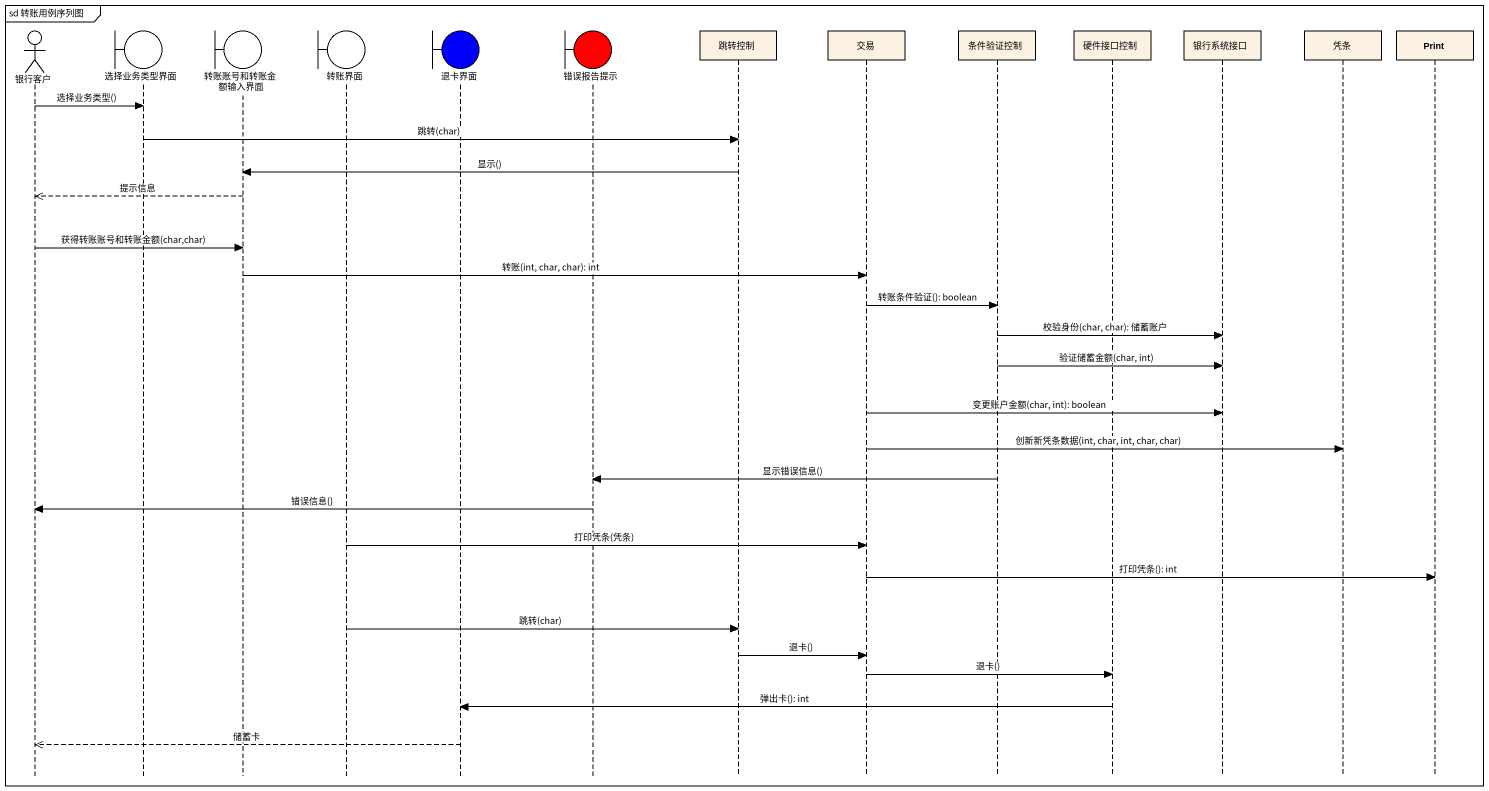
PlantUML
@startuml
mainframe sd 转账用例序列图
hide footbox
actor 银行客户
boundary 选择业务类型界面
boundary 转账账号和转账金额输入界面
boundary 转账界面
boundary 退卡界面 #0000FF
boundary 错误报告提示 #FF0000
participant 跳转控制
participant 交易
participant 条件验证控制
participant 硬件接口控制
participant 银行系统接口
participant 凭条
participant Print

银行客户 -> 选择业务类型界面 : 选择业务类型()
选择业务类型界面 -> 跳转控制 : 跳转(char)
跳转控制 -> 转账账号和转账金额输入界面 : 显示()
转账账号和转账金额输入界面 -->> 银行客户 : 提示信息
银行客户 -> 转账账号和转账金额输入界面 : 获得转账账号和转账金额(char,char)
转账账号和转账金额输入界面 -> 交易 : 转账(int, char, char): int
交易 -> 条件验证控制 : 转账条件验证(): boolean
条件验证控制 -> 银行系统接口 : 校验身份(char, char): 储蓄账户
条件验证控制 -> 银行系统接口 : 验证储蓄金额(char, int)
交易 -> 银行系统接口 : 变更账户金额(char, int): boolean
交易 -> 凭条 : 创新新凭条数据(int, char, int, char, char)
条件验证控制 -> 错误报告提示 : 显示错误信息()
错误报告提示 -> 银行客户 : 错误信息()
转账界面 -> 交易 : 打印凭条(凭条)
交易 -> Print : 打印凭条(): int
转账界面 -> 跳转控制 : 跳转(char)
跳转控制 -> 交易 : 退卡()
交易 -> 硬件接口控制 : 退卡()
硬件接口控制 -> 退卡界面 : 弹出卡(): int
退卡界面 -->> 银行客户 : 储蓄卡
@enduml
